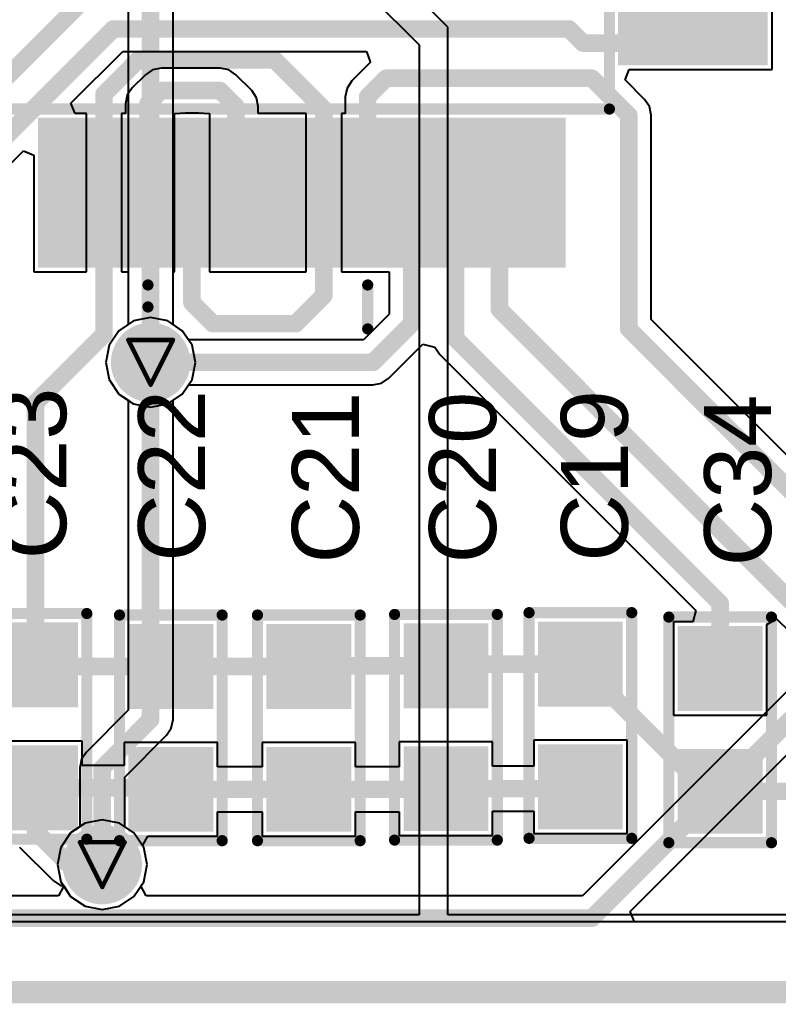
# Model space of a CAD drawing. Header units: inches. Extents: x 0 to 423, y -3 to 110.
# Drawn here: x 39.3 to 47.93, y -0.13 to 11.06 of the extents above; entities that cross this region are included whole.
import ezdxf

# ---------------------------------------------------------------- set-up
doc = ezdxf.new("R2010")
doc.units = ezdxf.units.IN
for name, color, linetype in [('Board Outline', 56, 'Continuous'), ('Bottom Layer', 5, 'Continuous'), ('Bottom Solder', 6, 'Continuous'), ('Drill Drawing', 1, 'Continuous'), ('Mechanical 1', 6, 'Continuous'), ('Mechanical 16', 56, 'Continuous'), ('Mechanical 6', 56, 'Continuous'), ('Mid Layer', 16, 'Continuous'), ('Mid Layer 2', 76, 'Continuous'), ('Top Layer', 1, 'Continuous'), ('Top Overlay', 2, 'Continuous'), ('Top Paste', 8, 'Continuous'), ('Top Solder', 216, 'Continuous'), ('Via Holes', 16, 'Continuous')]:
    doc.layers.add(name, color=color, linetype=linetype)
doc.styles.add('Arial', font='', dxfattribs={"height": 0.2})
doc.styles.get('Arial').set_extended_font_data('Arial')

# ---------------------------------------------------------------- blocks, each defined once
blk = doc.blocks.new('0603C_TBD_85')
at = {"layer": 'Top Layer'}
for points in [[(-0.381, 0.381), (0.381, 0.381), (0.381, -0.381), (-0.381, -0.381)], [(1.016, 0.381), (1.778, 0.381), (1.778, -0.381), (1.016, -0.381)]]:
    blk.add_hatch(color=1, dxfattribs=at).paths.add_polyline_path(points)
at = {"layer": 'Top Paste'}
for points in [[(-0.381, 0.381), (0.381, 0.381), (0.381, -0.381), (-0.381, -0.381)], [(1.016, 0.381), (1.778, 0.381), (1.778, -0.381), (1.016, -0.381)]]:
    blk.add_hatch(color=8, dxfattribs=at).paths.add_polyline_path(points)
at = {"layer": 'Top Solder'}
for points in [[(-0.4826, 0.4826), (0.4826, 0.4826), (0.4826, -0.4826), (-0.4826, -0.4826)], [(0.9144, 0.4826), (1.8796, 0.4826), (1.8796, -0.4826), (0.9144, -0.4826)]]:
    blk.add_hatch(color=216, dxfattribs=at).paths.add_polyline_path(points)
at = {"layer": 'Top Overlay', "const_width": 0.127}
for points in [[(-0.5842, -0.5842), (-0.5842, 0.5842)], [(1.9812, 0.5842), (-0.5842, 0.5842)], [(1.9812, -0.5842), (1.9812, 0.5842)], [(1.9812, -0.5842), (-0.5842, -0.5842)]]:
    blk.add_lwpolyline(points, dxfattribs=at)
at = {"layer": 'Top Overlay', "const_width": 0.0635}
for points in [[(-0.61595, 0.5842, 1), (-0.55245, 0.5842, 1)], [(-0.61595, 0.5842, 1), (-0.55245, 0.5842, 1)], [(1.94945, 0.5842, 1), (2.01295, 0.5842, 1)], [(1.94945, 0.5842, 1), (2.01295, 0.5842, 1)], [(-0.61595, -0.5842, 1), (-0.55245, -0.5842, 1)], [(-0.61595, -0.5842, 1), (-0.55245, -0.5842, 1)], [(1.94945, -0.5842, 1), (2.01295, -0.5842, 1)], [(1.94945, -0.5842, 1), (2.01295, -0.5842, 1)]]:
    blk.add_lwpolyline(points, format="xyb", close=True, dxfattribs=at)
blk = doc.blocks.new('0603C_TBD_86')
at = {"layer": 'Top Layer'}
for points in [[(-0.381, 0.381), (0.381, 0.381), (0.381, -0.381), (-0.381, -0.381)], [(1.016, 0.381), (1.778, 0.381), (1.778, -0.381), (1.016, -0.381)]]:
    blk.add_hatch(color=1, dxfattribs=at).paths.add_polyline_path(points)
at = {"layer": 'Top Paste'}
for points in [[(-0.381, 0.381), (0.381, 0.381), (0.381, -0.381), (-0.381, -0.381)], [(1.016, 0.381), (1.778, 0.381), (1.778, -0.381), (1.016, -0.381)]]:
    blk.add_hatch(color=8, dxfattribs=at).paths.add_polyline_path(points)
at = {"layer": 'Top Solder'}
for points in [[(-0.4826, 0.4826), (0.4826, 0.4826), (0.4826, -0.4826), (-0.4826, -0.4826)], [(0.9144, 0.4826), (1.8796, 0.4826), (1.8796, -0.4826), (0.9144, -0.4826)]]:
    blk.add_hatch(color=216, dxfattribs=at).paths.add_polyline_path(points)
at = {"layer": 'Top Overlay', "const_width": 0.127}
for points in [[(-0.5842, -0.5842), (-0.5842, 0.5842)], [(1.9812, 0.5842), (-0.5842, 0.5842)], [(1.9812, -0.5842), (1.9812, 0.5842)], [(1.9812, -0.5842), (-0.5842, -0.5842)]]:
    blk.add_lwpolyline(points, dxfattribs=at)
at = {"layer": 'Top Overlay', "const_width": 0.0635}
for points in [[(-0.61595, 0.5842, 1), (-0.55245, 0.5842, 1)], [(-0.61595, 0.5842, 1), (-0.55245, 0.5842, 1)], [(1.94945, 0.5842, 1), (2.01295, 0.5842, 1)], [(1.94945, 0.5842, 1), (2.01295, 0.5842, 1)], [(-0.61595, -0.5842, 1), (-0.55245, -0.5842, 1)], [(-0.61595, -0.5842, 1), (-0.55245, -0.5842, 1)], [(1.94945, -0.5842, 1), (2.01295, -0.5842, 1)], [(1.94945, -0.5842, 1), (2.01295, -0.5842, 1)]]:
    blk.add_lwpolyline(points, format="xyb", close=True, dxfattribs=at)
blk = doc.blocks.new('0603C_TBD_87')
at = {"layer": 'Top Layer'}
for points in [[(-0.381, 0.381), (0.381, 0.381), (0.381, -0.381), (-0.381, -0.381)], [(1.016, 0.381), (1.778, 0.381), (1.778, -0.381), (1.016, -0.381)]]:
    blk.add_hatch(color=1, dxfattribs=at).paths.add_polyline_path(points)
at = {"layer": 'Top Paste'}
for points in [[(-0.381, 0.381), (0.381, 0.381), (0.381, -0.381), (-0.381, -0.381)], [(1.016, 0.381), (1.778, 0.381), (1.778, -0.381), (1.016, -0.381)]]:
    blk.add_hatch(color=8, dxfattribs=at).paths.add_polyline_path(points)
at = {"layer": 'Top Solder'}
for points in [[(-0.4826, 0.4826), (0.4826, 0.4826), (0.4826, -0.4826), (-0.4826, -0.4826)], [(0.9144, 0.4826), (1.8796, 0.4826), (1.8796, -0.4826), (0.9144, -0.4826)]]:
    blk.add_hatch(color=216, dxfattribs=at).paths.add_polyline_path(points)
at = {"layer": 'Top Overlay', "const_width": 0.127}
for points in [[(-0.5842, -0.5842), (-0.5842, 0.5842)], [(1.9812, 0.5842), (-0.5842, 0.5842)], [(1.9812, -0.5842), (1.9812, 0.5842)], [(1.9812, -0.5842), (-0.5842, -0.5842)]]:
    blk.add_lwpolyline(points, dxfattribs=at)
at = {"layer": 'Top Overlay', "const_width": 0.0635}
for points in [[(-0.61595, 0.5842, 1), (-0.55245, 0.5842, 1)], [(-0.61595, 0.5842, 1), (-0.55245, 0.5842, 1)], [(1.94945, 0.5842, 1), (2.01295, 0.5842, 1)], [(1.94945, 0.5842, 1), (2.01295, 0.5842, 1)], [(-0.61595, -0.5842, 1), (-0.55245, -0.5842, 1)], [(-0.61595, -0.5842, 1), (-0.55245, -0.5842, 1)], [(1.94945, -0.5842, 1), (2.01295, -0.5842, 1)], [(1.94945, -0.5842, 1), (2.01295, -0.5842, 1)]]:
    blk.add_lwpolyline(points, format="xyb", close=True, dxfattribs=at)
blk = doc.blocks.new('0603C_TBD_88')
at = {"layer": 'Top Layer'}
for points in [[(-0.381, 0.381), (0.381, 0.381), (0.381, -0.381), (-0.381, -0.381)], [(1.016, 0.381), (1.778, 0.381), (1.778, -0.381), (1.016, -0.381)]]:
    blk.add_hatch(color=1, dxfattribs=at).paths.add_polyline_path(points)
at = {"layer": 'Top Paste'}
for points in [[(-0.381, 0.381), (0.381, 0.381), (0.381, -0.381), (-0.381, -0.381)], [(1.016, 0.381), (1.778, 0.381), (1.778, -0.381), (1.016, -0.381)]]:
    blk.add_hatch(color=8, dxfattribs=at).paths.add_polyline_path(points)
at = {"layer": 'Top Solder'}
for points in [[(-0.4826, 0.4826), (0.4826, 0.4826), (0.4826, -0.4826), (-0.4826, -0.4826)], [(0.9144, 0.4826), (1.8796, 0.4826), (1.8796, -0.4826), (0.9144, -0.4826)]]:
    blk.add_hatch(color=216, dxfattribs=at).paths.add_polyline_path(points)
at = {"layer": 'Top Overlay', "const_width": 0.127}
for points in [[(-0.5842, -0.5842), (-0.5842, 0.5842)], [(1.9812, 0.5842), (-0.5842, 0.5842)], [(1.9812, -0.5842), (1.9812, 0.5842)], [(1.9812, -0.5842), (-0.5842, -0.5842)]]:
    blk.add_lwpolyline(points, dxfattribs=at)
at = {"layer": 'Top Overlay', "const_width": 0.0635}
for points in [[(-0.61595, 0.5842, 1), (-0.55245, 0.5842, 1)], [(-0.61595, 0.5842, 1), (-0.55245, 0.5842, 1)], [(1.94945, 0.5842, 1), (2.01295, 0.5842, 1)], [(1.94945, 0.5842, 1), (2.01295, 0.5842, 1)], [(-0.61595, -0.5842, 1), (-0.55245, -0.5842, 1)], [(-0.61595, -0.5842, 1), (-0.55245, -0.5842, 1)], [(1.94945, -0.5842, 1), (2.01295, -0.5842, 1)], [(1.94945, -0.5842, 1), (2.01295, -0.5842, 1)]]:
    blk.add_lwpolyline(points, format="xyb", close=True, dxfattribs=at)
blk = doc.blocks.new('0603C_TBD_89')
at = {"layer": 'Top Layer'}
for points in [[(-0.381, 0.381), (0.381, 0.381), (0.381, -0.381), (-0.381, -0.381)], [(1.016, 0.381), (1.778, 0.381), (1.778, -0.381), (1.016, -0.381)]]:
    blk.add_hatch(color=1, dxfattribs=at).paths.add_polyline_path(points)
at = {"layer": 'Top Paste'}
for points in [[(-0.381, 0.381), (0.381, 0.381), (0.381, -0.381), (-0.381, -0.381)], [(1.016, 0.381), (1.778, 0.381), (1.778, -0.381), (1.016, -0.381)]]:
    blk.add_hatch(color=8, dxfattribs=at).paths.add_polyline_path(points)
at = {"layer": 'Top Solder'}
for points in [[(-0.4826, 0.4826), (0.4826, 0.4826), (0.4826, -0.4826), (-0.4826, -0.4826)], [(0.9144, 0.4826), (1.8796, 0.4826), (1.8796, -0.4826), (0.9144, -0.4826)]]:
    blk.add_hatch(color=216, dxfattribs=at).paths.add_polyline_path(points)
at = {"layer": 'Top Overlay', "const_width": 0.127}
for points in [[(-0.5842, -0.5842), (-0.5842, 0.5842)], [(1.9812, 0.5842), (-0.5842, 0.5842)], [(1.9812, -0.5842), (1.9812, 0.5842)], [(1.9812, -0.5842), (-0.5842, -0.5842)]]:
    blk.add_lwpolyline(points, dxfattribs=at)
at = {"layer": 'Top Overlay', "const_width": 0.0635}
for points in [[(-0.61595, 0.5842, 1), (-0.55245, 0.5842, 1)], [(-0.61595, 0.5842, 1), (-0.55245, 0.5842, 1)], [(1.94945, 0.5842, 1), (2.01295, 0.5842, 1)], [(1.94945, 0.5842, 1), (2.01295, 0.5842, 1)], [(-0.61595, -0.5842, 1), (-0.55245, -0.5842, 1)], [(-0.61595, -0.5842, 1), (-0.55245, -0.5842, 1)], [(1.94945, -0.5842, 1), (2.01295, -0.5842, 1)], [(1.94945, -0.5842, 1), (2.01295, -0.5842, 1)]]:
    blk.add_lwpolyline(points, format="xyb", close=True, dxfattribs=at)
blk = doc.blocks.new('C_1608_99')
at = {"layer": 'Top Layer'}
for points in [[(-0.381, 0.381), (0.381, 0.381), (0.381, -0.381), (-0.381, -0.381)], [(1.016, 0.381), (1.778, 0.381), (1.778, -0.381), (1.016, -0.381)]]:
    blk.add_hatch(color=1, dxfattribs=at).paths.add_polyline_path(points)
at = {"layer": 'Top Paste'}
for points in [[(-0.381, 0.381), (0.381, 0.381), (0.381, -0.381), (-0.381, -0.381)], [(1.016, 0.381), (1.778, 0.381), (1.778, -0.381), (1.016, -0.381)]]:
    blk.add_hatch(color=8, dxfattribs=at).paths.add_polyline_path(points)
at = {"layer": 'Top Solder'}
for points in [[(-0.4826, 0.4826), (0.4826, 0.4826), (0.4826, -0.4826), (-0.4826, -0.4826)], [(0.9144, 0.4826), (1.8796, 0.4826), (1.8796, -0.4826), (0.9144, -0.4826)]]:
    blk.add_hatch(color=216, dxfattribs=at).paths.add_polyline_path(points)
at = {"layer": 'Top Overlay', "const_width": 0.127}
for points in [[(-0.5842, 0.5842), (-0.5842, -0.5842)], [(-0.5842, 0.5842), (1.9812, 0.5842)], [(1.9812, 0.5842), (1.9812, -0.5842)], [(-0.5842, -0.5842), (1.9812, -0.5842)]]:
    blk.add_lwpolyline(points, dxfattribs=at)
at = {"layer": 'Top Overlay', "const_width": 0.0635}
for points in [[(-0.61595, 0.5842, 1), (-0.55245, 0.5842, 1)], [(-0.61595, 0.5842, 1), (-0.55245, 0.5842, 1)], [(1.94945, 0.5842, 1), (2.01295, 0.5842, 1)], [(1.94945, 0.5842, 1), (2.01295, 0.5842, 1)], [(-0.61595, -0.5842, 1), (-0.55245, -0.5842, 1)], [(-0.61595, -0.5842, 1), (-0.55245, -0.5842, 1)], [(1.94945, -0.5842, 1), (2.01295, -0.5842, 1)], [(1.94945, -0.5842, 1), (2.01295, -0.5842, 1)]]:
    blk.add_lwpolyline(points, format="xyb", close=True, dxfattribs=at)
blk = doc.blocks.new('W5500_131')
at = {"layer": 'Top Layer'}
for points in [[(5.200142, -2.900045), (3.700018, -2.900045), (3.700018, -2.600071), (5.200142, -2.600071)], [(-2.900045, -5.200142), (-2.900045, -3.700018), (-2.600071, -3.700018), (-2.600071, -5.200142)], [(-2.399919, -5.200142), (-2.399919, -3.700018), (-2.099945, -3.700018), (-2.099945, -5.200142)], [(-1.900047, -5.200142), (-1.900047, -3.700018), (-1.600073, -3.700018), (-1.600073, -5.200142)], [(-1.399921, -5.200142), (-1.399921, -3.700018), (-1.099947, -3.700018), (-1.099947, -5.200142)], [(-0.900049, -5.200142), (-0.900049, -3.700018), (-0.600075, -3.700018), (-0.600075, -5.200142)], [(-0.399923, -5.200142), (-0.399923, -3.700018), (-0.099949, -3.700018), (-0.099949, -5.200142)], [(0.099949, -5.200142), (0.099949, -3.700018), (0.399923, -3.700018), (0.399923, -5.200142)], [(0.600075, -5.200142), (0.600075, -3.700018), (0.900049, -3.700018), (0.900049, -5.200142)], [(1.099947, -5.200142), (1.099947, -3.700018), (1.399921, -3.700018), (1.399921, -5.200142)], [(1.600073, -5.200142), (1.600073, -3.700018), (1.900047, -3.700018), (1.900047, -5.200142)], [(2.099945, -5.200142), (2.099945, -3.700018), (2.399919, -3.700018), (2.399919, -5.200142)], [(2.600071, -5.200142), (2.600071, -3.700018), (2.900045, -3.700018), (2.900045, -5.200142)]]:
    blk.add_hatch(color=1, dxfattribs=at).paths.add_polyline_path(points)
at = {"layer": 'Top Paste'}
for points in [[(5.200142, -2.900045), (3.700018, -2.900045), (3.700018, -2.600071), (5.200142, -2.600071)], [(-2.900045, -5.200142), (-2.900045, -3.700018), (-2.600071, -3.700018), (-2.600071, -5.200142)], [(-2.399919, -5.200142), (-2.399919, -3.700018), (-2.099945, -3.700018), (-2.099945, -5.200142)], [(-1.900047, -5.200142), (-1.900047, -3.700018), (-1.600073, -3.700018), (-1.600073, -5.200142)], [(-1.399921, -5.200142), (-1.399921, -3.700018), (-1.099947, -3.700018), (-1.099947, -5.200142)], [(-0.900049, -5.200142), (-0.900049, -3.700018), (-0.600075, -3.700018), (-0.600075, -5.200142)], [(-0.399923, -5.200142), (-0.399923, -3.700018), (-0.099949, -3.700018), (-0.099949, -5.200142)], [(0.099949, -5.200142), (0.099949, -3.700018), (0.399923, -3.700018), (0.399923, -5.200142)], [(0.600075, -5.200142), (0.600075, -3.700018), (0.900049, -3.700018), (0.900049, -5.200142)], [(1.099947, -5.200142), (1.099947, -3.700018), (1.399921, -3.700018), (1.399921, -5.200142)], [(1.600073, -5.200142), (1.600073, -3.700018), (1.900047, -3.700018), (1.900047, -5.200142)], [(2.099945, -5.200142), (2.099945, -3.700018), (2.399919, -3.700018), (2.399919, -5.200142)], [(2.600071, -5.200142), (2.600071, -3.700018), (2.900045, -3.700018), (2.900045, -5.200142)]]:
    blk.add_hatch(color=8, dxfattribs=at).paths.add_polyline_path(points)
at = {"layer": 'Top Solder'}
for points in [[(5.301742, -2.501519), (3.598418, -2.501519), (3.598418, -1.998345), (5.301742, -1.998345)], [(5.301742, -3.001645), (3.598418, -3.001645), (3.598418, -2.498471), (5.301742, -2.498471)], [(-3.001645, -5.301742), (-3.001645, -3.598418), (-2.498471, -3.598418), (-2.498471, -5.301742)], [(-2.501519, -5.301742), (-2.501519, -3.598418), (-1.998345, -3.598418), (-1.998345, -5.301742)], [(-2.001647, -5.301742), (-2.001647, -3.598418), (-1.498473, -3.598418), (-1.498473, -5.301742)], [(-1.501521, -5.301742), (-1.501521, -3.598418), (-0.998347, -3.598418), (-0.998347, -5.301742)], [(-1.001649, -5.301742), (-1.001649, -3.598418), (-0.498475, -3.598418), (-0.498475, -5.301742)], [(-0.501523, -5.301742), (-0.501523, -3.598418), (0.001651, -3.598418), (0.001651, -5.301742)], [(-0.001651, -5.301742), (-0.001651, -3.598418), (0.501523, -3.598418), (0.501523, -5.301742)], [(0.498475, -5.301742), (0.498475, -3.598418), (1.001649, -3.598418), (1.001649, -5.301742)], [(0.998347, -5.301742), (0.998347, -3.598418), (1.501521, -3.598418), (1.501521, -5.301742)], [(1.498473, -5.301742), (1.498473, -3.598418), (2.001647, -3.598418), (2.001647, -5.301742)], [(1.998345, -5.301742), (1.998345, -3.598418), (2.501519, -3.598418), (2.501519, -5.301742)], [(2.498471, -5.301742), (2.498471, -3.598418), (3.001645, -3.598418), (3.001645, -5.301742)]]:
    blk.add_hatch(color=216, dxfattribs=at).paths.add_polyline_path(points)
at = {"layer": 'Mechanical 16', "const_width": 0.127}
for points in [[(3.50012, -3.50012), (3.50012, 3.50012)], [(-3.50012, -3.50012), (3.50012, -3.50012)]]:
    blk.add_lwpolyline(points, dxfattribs=at)
at = {"layer": 'Mechanical 16', "const_width": 0.0635}
blk.add_lwpolyline([(3.46837, -3.50012, 1), (3.53187, -3.50012, 1)], format="xyb", close=True, dxfattribs=at)
blk.add_lwpolyline([(3.46837, -3.50012, 1), (3.53187, -3.50012, 1)], format="xyb", close=True, dxfattribs=at)
at = {"layer": 'Mechanical 6', "const_width": 0.127}
for points in [[(-1.75006, -5.750052), (-1.75006, -5.500116)], [(0.750062, -5.999988), (0.750062, -5.500116)]]:
    blk.add_lwpolyline(points, dxfattribs=at)
at = {"layer": 'Mechanical 6', "const_width": 0.0635}
for points in [[(-1.78181, -5.500116, 1), (-1.71831, -5.500116, 1)], [(0.718312, -5.500116, 1), (0.781812, -5.500116, 1)], [(-1.78181, -5.750052, 1), (-1.71831, -5.750052, 1)], [(0.718312, -5.999988, 1), (0.781812, -5.999988, 1)]]:
    blk.add_lwpolyline(points, format="xyb", close=True, dxfattribs=at)

msp = doc.modelspace()

# ---------------------------------------------------------------- hatches: boundary and pattern name
at = {"layer": 'Bottom Layer'}
h = msp.add_hatch(color=5, dxfattribs=at)
edge = h.paths.add_edge_path()
edge.add_arc((40.79, 7.16), 0.35, 0, 360)
h = msp.add_hatch(color=5, dxfattribs=at)
edge = h.paths.add_edge_path()
edge.add_arc((40.24, 1.45), 0.35, 0, 360)
at = {"layer": 'Bottom Solder'}
h = msp.add_hatch(color=6, dxfattribs=at)
edge = h.paths.add_edge_path()
edge.add_arc((40.79, 7.16), 0.452, 0, 360)
h = msp.add_hatch(color=6, dxfattribs=at)
edge = h.paths.add_edge_path()
edge.add_arc((40.24, 1.45), 0.452, 0, 360)
at = {"layer": 'Mid Layer'}
h = msp.add_hatch(color=16, dxfattribs=at)
edge = h.paths.add_edge_path()
edge.add_arc((40.79, 7.16), 0.35, 0, 360)
h = msp.add_hatch(color=16, dxfattribs=at)
edge = h.paths.add_edge_path()
edge.add_arc((40.24, 1.45), 0.35, 0, 360)
at = {"layer": 'Mid Layer 2'}
h = msp.add_hatch(color=76, dxfattribs=at)
edge = h.paths.add_edge_path()
edge.add_arc((40.79, 7.16), 0.35, 0, 360)
h = msp.add_hatch(color=76, dxfattribs=at)
edge = h.paths.add_edge_path()
edge.add_arc((40.24, 1.45), 0.35, 0, 360)
at = {"layer": 'Top Layer'}
h = msp.add_hatch(color=1, dxfattribs=at)
edge = h.paths.add_edge_path()
edge.add_arc((40.79, 7.16), 0.35, 0, 360)
h = msp.add_hatch(color=1, dxfattribs=at)
edge = h.paths.add_edge_path()
edge.add_arc((40.24, 1.45), 0.35, 0, 360)
at = {"layer": 'Top Solder'}
h = msp.add_hatch(color=216, dxfattribs=at)
edge = h.paths.add_edge_path()
edge.add_arc((40.79, 7.16), 0.452, 0, 360)
h = msp.add_hatch(color=216, dxfattribs=at)
edge = h.paths.add_edge_path()
edge.add_arc((40.24, 1.45), 0.452, 0, 360)
at = {"layer": 'Via Holes'}
h = msp.add_hatch(color=7, dxfattribs=at)
edge = h.paths.add_edge_path()
edge.add_arc((40.79, 7.16), 0.25, 0, 360)
h = msp.add_hatch(color=7, dxfattribs=at)
edge = h.paths.add_edge_path()
edge.add_arc((40.24, 1.45), 0.25, 0, 360)

# ---------------------------------------------------------------- linework, layer by layer
at = {"layer": 'Board Outline', "const_width": 0.254}
msp.add_lwpolyline([(0, 0), (64.06, 0)], dxfattribs=at)
at = {"layer": 'Bottom Layer'}
for p, q in [((40.535, 12.419), (40.535, 7.591)), ((41.045, 7.591), (41.045, 12.419)), ((40.43, 7.52), (40.319, 7.355)), ((40.535, 7.591), (40.43, 7.52)), ((41.15, 7.52), (41.045, 7.591)), ((41.261, 7.355), (41.15, 7.52)), ((40.319, 7.355), (40.28, 7.16)), ((41.3, 7.16), (41.261, 7.355)), ((40.28, 7.16), (40.319, 6.965)), ((41.261, 6.965), (41.3, 7.16)), ((40.319, 6.965), (40.43, 6.8)), ((41.15, 6.8), (41.261, 6.965)), ((40.43, 6.8), (40.535, 6.729)), ((40.535, 6.729), (40.535, 3.206)), ((41.045, 6.729), (41.15, 6.8)), ((41.045, 3.1), (41.045, 6.729)), ((49.845, 5.235), (45.704, 1.095)), ((46.248, 0.917), (50.205, 4.875)), ((40.535, 3.206), (40.06, 2.73)), ((41.025, 3.002), (41.045, 3.1)), ((40.495, 2.444), (40.97, 2.92)), ((40.97, 2.92), (41.025, 3.002)), ((40.06, 2.73), (40.005, 2.648)), ((40.005, 2.648), (39.985, 2.55)), ((39.985, 2.55), (39.985, 1.881)), ((40.495, 1.881), (40.495, 2.444)), ((39.88, 1.81), (39.769, 1.645)), ((39.985, 1.881), (39.88, 1.81)), ((40.6, 1.81), (40.495, 1.881)), ((40.711, 1.645), (40.6, 1.81)), ((39.769, 1.645), (39.73, 1.45)), ((40.75, 1.45), (40.711, 1.645)), ((39.73, 1.45), (39.769, 1.255)), ((40.711, 1.255), (40.75, 1.45)), ((39.769, 1.255), (39.801, 1.207)), ((40.679, 1.207), (40.711, 1.255)), ((39.801, 1.207), (39.741, 1.095)), ((40.739, 1.095), (40.679, 1.207)), ((39.741, 1.095), (37.386, 1.095)), ((45.704, 1.095), (40.739, 1.095)), ((46.296, 0.8), (46.248, 0.917)), ((52.776, 0.8), (46.296, 0.8))]:
    msp.add_line(p, q, dxfattribs=at)
at = {"layer": 'Bottom Layer', "const_width": 0.2}
for points in [[(40.79, 7.16), (40.79, 12.85)], [(40.79, 3.1), (40.79, 7.16)], [(45.81, 0.84), (50.33, 5.36)], [(40.24, 2.55), (40.79, 3.1)], [(40.24, 1.45), (40.24, 2.55)], [(37.28, 0.84), (45.81, 0.84)]]:
    msp.add_lwpolyline(points, dxfattribs=at)
at = {"layer": 'Bottom Layer', "const_width": 0.1}
for points in [[(40.74, 7.16, 1), (40.84, 7.16, 1)], [(40.74, 7.16, 1), (40.84, 7.16, 1)], [(40.74, 3.1, 1), (40.84, 3.1, 1)], [(40.74, 3.1, 1), (40.84, 3.1, 1)], [(40.19, 2.55, 1), (40.29, 2.55, 1)], [(40.19, 2.55, 1), (40.29, 2.55, 1)], [(40.19, 1.45, 1), (40.29, 1.45, 1)], [(45.76, 0.84, 1), (45.86, 0.84, 1)], [(45.76, 0.84, 1), (45.86, 0.84, 1)]]:
    msp.add_lwpolyline(points, format="xyb", close=True, dxfattribs=at)
at = {"layer": 'Drill Drawing', "const_width": 0.0508}
for points in [[(40.536, 7.414), (41.044, 7.414)], [(40.536, 7.414), (40.79, 6.906)], [(40.79, 6.906), (41.044, 7.414)], [(39.986, 1.704), (40.494, 1.704)], [(39.986, 1.704), (40.24, 1.196)], [(40.24, 1.196), (40.494, 1.704)]]:
    msp.add_lwpolyline(points, dxfattribs=at)
at = {"layer": 'Drill Drawing', "const_width": 0.0254}
for points in [[(40.523, 7.414, 1), (40.549, 7.414, 1)], [(40.523, 7.414, 1), (40.549, 7.414, 1)], [(41.031, 7.414, 1), (41.057, 7.414, 1)], [(41.031, 7.414, 1), (41.057, 7.414, 1)], [(40.777, 6.906, 1), (40.803, 6.906, 1)], [(40.777, 6.906, 1), (40.803, 6.906, 1)], [(39.973, 1.704, 1), (39.999, 1.704, 1)], [(39.973, 1.704, 1), (39.999, 1.704, 1)], [(40.481, 1.704, 1), (40.507, 1.704, 1)], [(40.481, 1.704, 1), (40.507, 1.704, 1)], [(40.227, 1.196, 1), (40.253, 1.196, 1)], [(40.227, 1.196, 1), (40.253, 1.196, 1)]]:
    msp.add_lwpolyline(points, format="xyb", close=True, dxfattribs=at)
at = {"layer": 'Mechanical 1', "const_width": 0.254}
msp.add_lwpolyline([(0, 0), (64.06, 0)], dxfattribs=at)
at = {"layer": 'Mid Layer'}
for p, q in [((40.595, 7.631), (40.43, 7.52)), ((40.79, 7.67), (40.595, 7.631)), ((40.985, 7.631), (40.79, 7.67)), ((41.15, 7.52), (40.985, 7.631)), ((40.43, 7.52), (40.319, 7.355)), ((41.261, 7.355), (41.15, 7.52)), ((40.319, 7.355), (40.28, 7.16)), ((41.3, 7.16), (41.261, 7.355)), ((40.28, 7.16), (40.319, 6.965)), ((41.261, 6.965), (41.3, 7.16)), ((40.319, 6.965), (40.43, 6.8)), ((41.15, 6.8), (41.261, 6.965)), ((40.43, 6.8), (40.595, 6.689)), ((40.985, 6.689), (41.15, 6.8)), ((40.595, 6.689), (40.79, 6.65)), ((40.79, 6.65), (40.985, 6.689)), ((40.045, 1.921), (39.88, 1.81)), ((40.24, 1.96), (40.045, 1.921)), ((40.435, 1.921), (40.24, 1.96)), ((40.6, 1.81), (40.435, 1.921)), ((39.88, 1.81), (39.769, 1.645)), ((40.711, 1.645), (40.6, 1.81)), ((39.769, 1.645), (39.73, 1.45)), ((40.75, 1.45), (40.711, 1.645)), ((39.73, 1.45), (39.769, 1.255)), ((40.711, 1.255), (40.75, 1.45)), ((39.769, 1.255), (39.88, 1.089)), ((40.6, 1.089), (40.711, 1.255)), ((39.88, 1.089), (40.045, 0.979)), ((40.435, 0.979), (40.6, 1.089)), ((40.045, 0.979), (40.24, 0.94)), ((40.24, 0.94), (40.435, 0.979)), ((54.713, 0.8), (32.126, 0.8))]:
    msp.add_line(p, q, dxfattribs=at)
at = {"layer": 'Mid Layer 2'}
for p, q in [((44.171, 10.97), (32.109, 23.032)), ((35.233, 19.38), (43.844, 10.769)), ((44.171, 0.88), (44.171, 10.97)), ((43.844, 10.769), (43.844, 0.88)), ((43.844, 0.88), (30.48, 0.88)), ((56.15, 0.88), (44.171, 0.88))]:
    msp.add_line(p, q, dxfattribs=at)
at = {"layer": 'Top Layer'}
for p, q in [((47.86, 10.99), (47.86, 11.86)), ((47.86, 10.49), (47.86, 10.99)), ((39.884, 10.107), (40.472, 10.695)), ((40.472, 10.695), (43.248, 10.695)), ((43.248, 10.695), (43.287, 10.577)), ((43.288, 10.568), (43.08, 10.36)), ((43.287, 10.577), (43.288, 10.568)), ((40.73, 10.43), (40.58, 10.28)), ((40.812, 10.485), (40.73, 10.43)), ((40.91, 10.505), (40.812, 10.485)), ((41.58, 10.505), (40.91, 10.505)), ((41.678, 10.485), (41.58, 10.505)), ((41.76, 10.43), (41.678, 10.485)), ((41.94, 10.25), (41.76, 10.43)), ((46.188, 10.373), (46.236, 10.49)), ((46.236, 10.49), (47.86, 10.49)), ((43.08, 10.36), (43.025, 10.278)), ((46.41, 10.15), (46.188, 10.373)), ((40.524, 10.197), (40.505, 10.1)), ((40.58, 10.28), (40.524, 10.197)), ((41.995, 10.168), (41.94, 10.25)), ((43.025, 10.278), (43.005, 10.18)), ((43.005, 10.18), (43.005, 9.99)), ((39.933, 9.99), (39.884, 10.107)), ((40.505, 10.1), (40.505, 9.99)), ((42.015, 10.07), (41.995, 10.168)), ((42.015, 9.99), (42.015, 10.07)), ((46.465, 10.068), (46.41, 10.15)), ((46.485, 9.97), (46.465, 10.068)), ((40.06, 9.99), (39.933, 9.99)), ((40.06, 8.19), (40.06, 9.99)), ((40.505, 9.99), (40.46, 9.99)), ((40.46, 9.99), (40.46, 8.19)), ((41.06, 9.99), (41.185, 9.995)), ((41.06, 8.19), (41.06, 9.99)), ((41.185, 9.995), (41.335, 9.995)), ((41.335, 9.995), (41.46, 9.99)), ((41.46, 9.99), (41.46, 8.19)), ((42.56, 9.99), (42.015, 9.99)), ((42.56, 8.19), (42.56, 9.99)), ((43.005, 9.99), (42.96, 9.99)), ((42.96, 9.99), (42.96, 8.19)), ((46.485, 7.646), (46.485, 9.97)), ((38.832, 9.055), (39.343, 9.566)), ((39.343, 9.566), (39.46, 9.517)), ((39.46, 9.517), (39.46, 8.19)), ((39.46, 8.19), (40.06, 8.19)), ((40.46, 8.19), (40.535, 8.19)), ((40.535, 8.19), (40.535, 7.591)), ((41.045, 7.591), (41.045, 8.19)), ((41.045, 8.19), (41.06, 8.19)), ((41.46, 8.19), (42.56, 8.19)), ((42.96, 8.19), (43.505, 8.19)), ((43.505, 8.19), (43.505, 7.706)), ((43.505, 7.706), (43.214, 7.415)), ((49.929, 4.202), (46.485, 7.646)), ((40.43, 7.52), (40.319, 7.355)), ((40.535, 7.591), (40.43, 7.52)), ((41.15, 7.52), (41.045, 7.591)), ((41.221, 7.415), (41.15, 7.52)), ((43.214, 7.415), (41.221, 7.415)), ((40.319, 7.355), (40.28, 7.16)), ((43.5, 6.98), (43.888, 7.368)), ((43.888, 7.368), (44.025, 7.332)), ((44.025, 7.332), (44.08, 7.25)), ((40.28, 7.16), (40.319, 6.965)), ((44.08, 7.25), (46.992, 4.338)), ((40.319, 6.965), (40.43, 6.8)), ((43.418, 6.925), (43.5, 6.98)), ((41.15, 6.8), (41.221, 6.905)), ((41.221, 6.905), (43.32, 6.905)), ((43.32, 6.905), (43.418, 6.925)), ((40.43, 6.8), (40.595, 6.689)), ((40.985, 6.689), (41.15, 6.8)), ((40.595, 6.689), (40.79, 6.65)), ((40.79, 6.65), (40.985, 6.689)), ((46.992, 4.338), (46.958, 4.211)), ((46.958, 4.211), (46.739, 4.211)), ((46.739, 4.211), (46.739, 3.149)), ((47.801, 4.179), (47.913, 4.246)), ((47.801, 3.149), (47.801, 4.179)), ((47.913, 4.246), (48.209, 3.951)), ((46.739, 3.149), (47.801, 3.149)), ((40.011, 2.854), (38.967, 2.854)), ((40.011, 2.578), (40.011, 2.854)), ((41.551, 2.837), (40.489, 2.837)), ((40.489, 2.837), (40.489, 2.578)), ((41.551, 2.561), (41.551, 2.837)), ((43.121, 2.837), (42.059, 2.837)), ((42.059, 2.837), (42.059, 2.561)), ((43.121, 2.561), (43.121, 2.837)), ((44.681, 2.844), (43.619, 2.844)), ((43.619, 2.844), (43.619, 2.561)), ((44.681, 2.568), (44.681, 2.844)), ((46.211, 2.864), (45.149, 2.864)), ((45.149, 2.864), (45.149, 2.568)), ((46.211, 1.802), (46.211, 2.864)), ((40.489, 2.578), (40.011, 2.578)), ((42.059, 2.561), (41.551, 2.561)), ((43.619, 2.561), (43.121, 2.561)), ((45.149, 2.568), (44.681, 2.568)), ((41.551, 1.775), (41.551, 2.051)), ((41.551, 2.051), (42.059, 2.051)), ((42.059, 2.051), (42.059, 1.775)), ((43.121, 1.775), (43.121, 2.051)), ((43.121, 2.051), (43.619, 2.051)), ((43.619, 2.051), (43.619, 1.782)), ((44.681, 1.782), (44.681, 2.058)), ((44.681, 2.058), (45.149, 2.058)), ((45.149, 2.058), (45.149, 1.802)), ((45.149, 1.802), (46.211, 1.802)), ((40.699, 1.663), (40.759, 1.775)), ((40.759, 1.775), (41.551, 1.775)), ((42.059, 1.775), (43.121, 1.775)), ((43.619, 1.782), (44.681, 1.782)), ((39.3, 1.65), (39.68, 1.27)), ((40.711, 1.645), (40.699, 1.663)), ((40.75, 1.45), (40.711, 1.645)), ((40.711, 1.255), (40.75, 1.45)), ((39.68, 1.27), (39.763, 1.214)), ((40.6, 1.089), (40.711, 1.255)), ((39.763, 1.214), (39.801, 1.207)), ((39.801, 1.207), (39.88, 1.089)), ((39.88, 1.089), (40.045, 0.979)), ((40.435, 0.979), (40.6, 1.089)), ((40.045, 0.979), (40.24, 0.94)), ((40.24, 0.94), (40.435, 0.979)), ((54.713, 0.8), (32.026, 0.8))]:
    msp.add_line(p, q, dxfattribs=at)
at = {"layer": 'Top Layer', "const_width": 0.2}
for points in [[(35.75, 7), (40.54, 11.79)], [(34.576, 5.16), (40.366, 10.95)], [(40.366, 10.95), (45.55, 10.95)], [(45.55, 10.95), (45.71, 10.79)], [(45.71, 10.79), (46.96, 10.79)], [(40.26, 10.21), (40.65, 10.6)], [(40.65, 10.6), (42.2, 10.6)], [(42.2, 10.6), (42.76, 10.04)], [(43.26, 10.18), (43.47, 10.39)], [(43.47, 10.39), (45.81, 10.39)], [(45.81, 10.39), (46.23, 9.97)], [(40.26, 9.09), (40.26, 10.21)], [(40.76, 10.1), (40.91, 10.25)], [(40.91, 10.25), (41.58, 10.25)], [(41.58, 10.25), (41.76, 10.07)], [(40.76, 9.09), (40.76, 10.1)], [(43.26, 9.09), (43.26, 10.18)], [(41.76, 9.09), (41.76, 10.07)], [(42.76, 9.09), (42.76, 10.04)], [(46.23, 7.54), (46.23, 9.97)], [(40.26, 7.479), (40.26, 9.09)], [(40.76, 9.09), (40.79, 9.06)], [(41.26, 7.84), (41.26, 9.09)], [(42.76, 7.92), (42.76, 9.09)], [(43.76, 7.6), (43.76, 9.09)], [(44.26, 7.43), (44.26, 9.09)], [(44.76, 7.76), (44.76, 9.09)], [(40.79, 7.16), (40.79, 9.06)], [(42.44, 7.6), (42.76, 7.92)], [(41.26, 7.84), (41.5, 7.6)], [(44.76, 7.76), (48.74, 3.78)], [(41.5, 7.6), (42.44, 7.6)], [(43.32, 7.16), (43.76, 7.6)], [(46.23, 7.54), (49.823, 3.947)], [(39.48, 6.699), (40.26, 7.479)], [(44.26, 7.43), (47.27, 4.42)], [(40.79, 7.16), (43.32, 7.16)], [(39.48, 3.72), (39.48, 6.699)], [(47.27, 3.68), (47.27, 4.42)], [(37.85, 3.703), (41.02, 3.703)], [(41.02, 3.703), (42.59, 3.703)], [(42.59, 3.703), (42.597, 3.71)], [(42.597, 3.71), (44.15, 3.71)], [(44.15, 3.71), (44.17, 3.73)], [(44.17, 3.73), (45.68, 3.73)], [(45.68, 3.73), (47.127, 2.283)], [(38.193, 2.323), (39.48, 2.323)], [(39.48, 1.83), (39.48, 2.323)], [(39.48, 2.323), (41.003, 2.323)], [(41.003, 2.323), (41.02, 2.306)], [(41.02, 2.306), (42.59, 2.306)], [(42.59, 2.306), (44.143, 2.306)], [(44.143, 2.306), (44.15, 2.313)], [(44.15, 2.313), (45.66, 2.313)], [(45.66, 2.313), (45.68, 2.333)], [(47.127, 2.283), (47.27, 2.283)], [(47.27, 2.283), (48.72, 2.283)], [(39.48, 1.83), (39.86, 1.45)], [(39.86, 1.45), (40.24, 1.45)]]:
    msp.add_lwpolyline(points, dxfattribs=at)
at = {"layer": 'Top Layer', "const_width": 0.1}
for points in [[(40.316, 10.95, 1), (40.416, 10.95, 1)], [(40.316, 10.95, 1), (40.416, 10.95, 1)], [(45.5, 10.95, 1), (45.6, 10.95, 1)], [(45.5, 10.95, 1), (45.6, 10.95, 1)], [(45.66, 10.79, 1), (45.76, 10.79, 1)], [(45.66, 10.79, 1), (45.76, 10.79, 1)], [(46.91, 10.79, 1), (47.01, 10.79, 1)], [(40.6, 10.6, 1), (40.7, 10.6, 1)], [(40.6, 10.6, 1), (40.7, 10.6, 1)], [(42.15, 10.6, 1), (42.25, 10.6, 1)], [(42.15, 10.6, 1), (42.25, 10.6, 1)], [(43.42, 10.39, 1), (43.52, 10.39, 1)], [(43.42, 10.39, 1), (43.52, 10.39, 1)], [(45.76, 10.39, 1), (45.86, 10.39, 1)], [(45.76, 10.39, 1), (45.86, 10.39, 1)], [(40.21, 10.21, 1), (40.31, 10.21, 1)], [(40.21, 10.21, 1), (40.31, 10.21, 1)], [(40.86, 10.25, 1), (40.96, 10.25, 1)], [(40.86, 10.25, 1), (40.96, 10.25, 1)], [(41.53, 10.25, 1), (41.63, 10.25, 1)], [(41.53, 10.25, 1), (41.63, 10.25, 1)], [(40.71, 10.1, 1), (40.81, 10.1, 1)], [(40.71, 10.1, 1), (40.81, 10.1, 1)], [(43.21, 10.18, 1), (43.31, 10.18, 1)], [(43.21, 10.18, 1), (43.31, 10.18, 1)], [(41.71, 10.07, 1), (41.81, 10.07, 1)], [(41.71, 10.07, 1), (41.81, 10.07, 1)], [(42.71, 10.04, 1), (42.81, 10.04, 1)], [(42.71, 10.04, 1), (42.81, 10.04, 1)], [(46.18, 9.97, 1), (46.28, 9.97, 1)], [(46.18, 9.97, 1), (46.28, 9.97, 1)], [(40.21, 9.09, 1), (40.31, 9.09, 1)], [(40.21, 9.09, 1), (40.31, 9.09, 1)], [(40.71, 9.09, 1), (40.81, 9.09, 1)], [(40.71, 9.09, 1), (40.81, 9.09, 1)], [(41.21, 9.09, 1), (41.31, 9.09, 1)], [(41.71, 9.09, 1), (41.81, 9.09, 1)], [(42.71, 9.09, 1), (42.81, 9.09, 1)], [(42.71, 9.09, 1), (42.81, 9.09, 1)], [(43.21, 9.09, 1), (43.31, 9.09, 1)], [(43.71, 9.09, 1), (43.81, 9.09, 1)], [(44.21, 9.09, 1), (44.31, 9.09, 1)], [(44.71, 9.09, 1), (44.81, 9.09, 1)], [(40.74, 9.06, 1), (40.84, 9.06, 1)], [(40.74, 9.06, 1), (40.84, 9.06, 1)], [(42.71, 7.92, 1), (42.81, 7.92, 1)], [(42.71, 7.92, 1), (42.81, 7.92, 1)], [(41.21, 7.84, 1), (41.31, 7.84, 1)], [(41.21, 7.84, 1), (41.31, 7.84, 1)], [(44.71, 7.76, 1), (44.81, 7.76, 1)], [(44.71, 7.76, 1), (44.81, 7.76, 1)], [(41.45, 7.6, 1), (41.55, 7.6, 1)], [(41.45, 7.6, 1), (41.55, 7.6, 1)], [(42.39, 7.6, 1), (42.49, 7.6, 1)], [(42.39, 7.6, 1), (42.49, 7.6, 1)], [(43.71, 7.6, 1), (43.81, 7.6, 1)], [(43.71, 7.6, 1), (43.81, 7.6, 1)], [(46.18, 7.54, 1), (46.28, 7.54, 1)], [(46.18, 7.54, 1), (46.28, 7.54, 1)], [(40.21, 7.479, 1), (40.31, 7.479, 1)], [(40.21, 7.479, 1), (40.31, 7.479, 1)], [(44.21, 7.43, 1), (44.31, 7.43, 1)], [(44.21, 7.43, 1), (44.31, 7.43, 1)], [(40.74, 7.16, 1), (40.84, 7.16, 1)], [(40.74, 7.16, 1), (40.84, 7.16, 1)], [(43.27, 7.16, 1), (43.37, 7.16, 1)], [(43.27, 7.16, 1), (43.37, 7.16, 1)], [(39.43, 6.699, 1), (39.53, 6.699, 1)], [(39.43, 6.699, 1), (39.53, 6.699, 1)], [(47.22, 4.42, 1), (47.32, 4.42, 1)], [(47.22, 4.42, 1), (47.32, 4.42, 1)], [(39.43, 3.72, 1), (39.53, 3.72, 1)], [(40.97, 3.703, 1), (41.07, 3.703, 1)], [(40.97, 3.703, 1), (41.07, 3.703, 1)], [(42.54, 3.703, 1), (42.64, 3.703, 1)], [(42.54, 3.703, 1), (42.64, 3.703, 1)], [(42.547, 3.71, 1), (42.647, 3.71, 1)], [(42.547, 3.71, 1), (42.647, 3.71, 1)], [(44.1, 3.71, 1), (44.2, 3.71, 1)], [(44.1, 3.71, 1), (44.2, 3.71, 1)], [(44.12, 3.73, 1), (44.22, 3.73, 1)], [(44.12, 3.73, 1), (44.22, 3.73, 1)], [(45.63, 3.73, 1), (45.73, 3.73, 1)], [(45.63, 3.73, 1), (45.73, 3.73, 1)], [(47.22, 3.68, 1), (47.32, 3.68, 1)], [(39.43, 2.323, 1), (39.53, 2.323, 1)], [(39.43, 2.323, 1), (39.53, 2.323, 1)], [(39.43, 2.323, 1), (39.53, 2.323, 1)], [(40.953, 2.323, 1), (41.053, 2.323, 1)], [(40.953, 2.323, 1), (41.053, 2.323, 1)], [(40.97, 2.306, 1), (41.07, 2.306, 1)], [(40.97, 2.306, 1), (41.07, 2.306, 1)], [(42.54, 2.306, 1), (42.64, 2.306, 1)], [(42.54, 2.306, 1), (42.64, 2.306, 1)], [(44.093, 2.306, 1), (44.193, 2.306, 1)], [(44.093, 2.306, 1), (44.193, 2.306, 1)], [(44.1, 2.313, 1), (44.2, 2.313, 1)], [(44.1, 2.313, 1), (44.2, 2.313, 1)], [(45.61, 2.313, 1), (45.71, 2.313, 1)], [(45.61, 2.313, 1), (45.71, 2.313, 1)], [(45.63, 2.333, 1), (45.73, 2.333, 1)], [(47.077, 2.283, 1), (47.177, 2.283, 1)], [(47.077, 2.283, 1), (47.177, 2.283, 1)], [(47.22, 2.283, 1), (47.32, 2.283, 1)], [(47.22, 2.283, 1), (47.32, 2.283, 1)], [(39.43, 1.83, 1), (39.53, 1.83, 1)], [(39.43, 1.83, 1), (39.53, 1.83, 1)], [(39.81, 1.45, 1), (39.91, 1.45, 1)], [(39.81, 1.45, 1), (39.91, 1.45, 1)], [(40.19, 1.45, 1), (40.29, 1.45, 1)]]:
    msp.add_lwpolyline(points, format="xyb", close=True, dxfattribs=at)

# ---------------------------------------------------------------- block references
msp.add_blockref('W5500_131', (42.51, 13.54))
for name, p, rotation in [('0603C_TBD_89', (39.48, 3.72), 270), ('0603C_TBD_85', (45.68, 3.73), 270), ('0603C_TBD_88', (41.02, 3.703), 270), ('0603C_TBD_87', (42.59, 3.703), 270), ('0603C_TBD_86', (44.15, 3.71), 270), ('C_1608_99', (47.27, 2.283), 90)]:
    msp.add_blockref(name, p, dxfattribs=dict(rotation=rotation))

# ---------------------------------------------------------------- texts
at = {"layer": 'Top Overlay', "style": 'Arial'}
for s, p in [('C23', (39.83, 4.92)), ('C22', (41.41, 4.893)), ('C21', (43.16, 4.873)), ('C20', (44.72, 4.873)), ('C19', (46.22, 4.893)), ('C34', (47.85, 4.84))]:
    msp.add_text(s, height=0.762, rotation=90, dxfattribs=at).set_placement(p)

doc.saveas('drawing.dxf')
